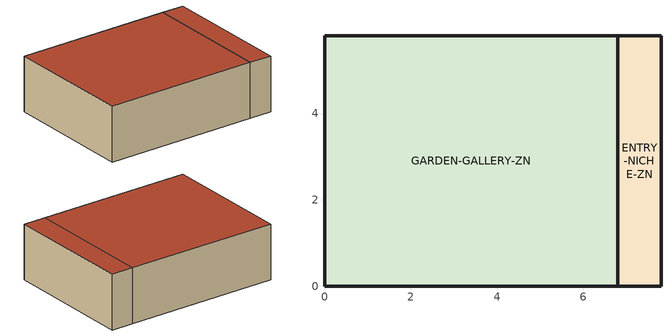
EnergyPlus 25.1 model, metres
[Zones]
ENTRY-NICHE-ZN
 floor ground (EW3B04-ConstructionSet Floor): 6.8,0 6.8,5.8 7.8,5.8 7.8,0 z0
 wall outside (EW3B04-ConstructionSet Wall): 6.8,0 7.8,0 7.8,5.8 6.8,5.8 6.8,0 z0:2.44
 roof outside (PitchedRoofConstruction): 7.8,0 7.8,5.8 6.8,5.8 6.8,0 z2.44
GARDEN-GALLERY-ZN
 floor ground (EW3B04-ConstructionSet Floor): 0,0 0,5.8 6.8,5.8 6.8,0 z0
 wall outside (EW3B04-ConstructionSet Wall): 0,5.8 0,0 6.8,0 6.8,5.8 0,5.8 z0:2.44
 roof outside (PitchedRoofConstruction): 6.8,0 6.8,5.8 0,5.8 0,0 z2.44
[Building]
multi-cli-3-revit-archicad-openstudio-task-04-windows
[Material] Thermal Absorptance=0.9; Solar Absorptance=0.7; Visible Absorptance=0.7
Name | Roughness | Thickness {m} | Conductivity {W/m-K} | Density {kg/m3} | Specific Heat {J/kg-K}
EW Floor Slab | MediumRough | 0.18 | 1.4 | 2200 | 900
EW Roof Insulation | MediumSmooth | 0.24 | 0.055 | 120 | 1000
EW Wall Insulation | MediumSmooth | 0.2 | 0.08 | 160 | 900
[Construction]
EW3B04-ConstructionSet Floor: EW Floor Slab
EW3B04-ConstructionSet Wall: EW Wall Insulation
PitchedRoofConstruction: EW Roof Insulation
[Zone] Multiplier=1; Part of Total Floor Area=Yes
ENTRY-NICHE-ZN; GARDEN-GALLERY-ZN
[Space]
Name | Zone
ENTRY-NICHE | ENTRY-NICHE-ZN
GARDEN-GALLERY | GARDEN-GALLERY-ZN
[Lights] Design Level Calculation Method=Watts/Area; Fraction Replaceable=1
Name | Zone or ZoneList or Space or SpaceList | Schedule | Watts per Floor Area {W/m2}
ENTRY-NICHE Lights | ENTRY-NICHE | ENTRY-TRANSIENT-SCHEDULE | 4
GARDEN-GALLERY Lights | GARDEN-GALLERY | GardenGallerySchedule | 6
[People] Number of People Calculation Method=People/Area; Fraction Radiant=0.3; Activity Level Schedule=Occupant Activity 120W
Name | Zone or ZoneList or Space or SpaceList | Number of People Schedule | People per Floor Area {person/m2}
ENTRY-NICHE People | ENTRY-NICHE | ENTRY-TRANSIENT-SCHEDULE | 0.02
GARDEN-GALLERY People | GARDEN-GALLERY | GardenGallerySchedule | 0.08
[ElectricEquipment] Design Level Calculation Method=Watts/Area
Name | Zone or ZoneList or Space or SpaceList | Schedule | Watts per Floor Area {W/m2}
ENTRY-NICHE Equipment | ENTRY-NICHE | ENTRY-TRANSIENT-SCHEDULE | 1
GARDEN-GALLERY Equipment | GARDEN-GALLERY | GardenGallerySchedule | 3
[ZoneControl:Thermostat] Temperature Difference Between Cutout And Setpoint {deltaC}=0
Name | Zone or ZoneList | Control Type Schedule | Control 1
ENTRY-NICHE-ZN Thermostat | ENTRY-NICHE-ZN | ENTRY-NICHE-ZN Thermostat Schedule | ENTRY-NICHE Thermostat
GARDEN-GALLERY-ZN Thermostat | GARDEN-GALLERY-ZN | GARDEN-GALLERY-ZN Thermostat Schedule | GARDEN-GALLERY Thermostat
[ThermostatSetpoint:DualSetpoint] Heating Setpoint Temperature Schedule=Heating Setpoint 20C; Cooling Setpoint Temperature Schedule=Cooling Setpoint 24C
ENTRY-NICHE Thermostat; GARDEN-GALLERY Thermostat
[ZoneVentilation:DesignFlowRate] Design Flow Rate Calculation Method=Flow/Person
Name | Zone or ZoneList or Space or SpaceList | Schedule | Flow Rate per Person {m3/s-person}
ENTRY-NICHE-ZN Ventilation per Person | ENTRY-NICHE-ZN | ENTRY-TRANSIENT-SCHEDULE | 0.005
GARDEN-GALLERY-ZN Ventilation per Person | GARDEN-GALLERY-ZN | GardenGallerySchedule | 0.008
[Schedule:Day:Interval]
Schedule Day 6: No, 06:00, 0.02, 08:00, 0.2, 18:00, 0.3, 22:00, 0.08, 24:00, 0.02
Schedule Day 3: No, 24:00, 120
Schedule Day 1: No, 24:00, 20
Schedule Day 2: No, 24:00, 24
Schedule Day 4: No, 06:00, 0.05, 08:00, 0.45, 18:00, 0.85, 22:00, 0.2, 24:00, 0.05
[Schedule:Week:Daily]
ENTRY-TRANSIENT-SCHEDULE Week Rule - Jan1-Dec31: Schedule Day 6, Schedule Day 6, Schedule Day 6, Schedule Day 6, Schedule Day 6, Schedule Day 6, Schedule Day 6, Schedule Day 6, Schedule Day 6, Schedule Day 6, Schedule Day 6, Schedule Day 6
Occupant Activity 120W Week Rule - Jan1-Dec31: Schedule Day 3, Schedule Day 3, Schedule Day 3, Schedule Day 3, Schedule Day 3, Schedule Day 3, Schedule Day 3, Schedule Day 3, Schedule Day 3, Schedule Day 3, Schedule Day 3, Schedule Day 3
Heating Setpoint 20C Week Rule - Jan1-Dec31: Schedule Day 1, Schedule Day 1, Schedule Day 1, Schedule Day 1, Schedule Day 1, Schedule Day 1, Schedule Day 1, Schedule Day 1, Schedule Day 1, Schedule Day 1, Schedule Day 1, Schedule Day 1
Cooling Setpoint 24C Week Rule - Jan1-Dec31: Schedule Day 2, Schedule Day 2, Schedule Day 2, Schedule Day 2, Schedule Day 2, Schedule Day 2, Schedule Day 2, Schedule Day 2, Schedule Day 2, Schedule Day 2, Schedule Day 2, Schedule Day 2
GardenGallerySchedule Week Rule - Jan1-Dec31: Schedule Day 4, Schedule Day 4, Schedule Day 4, Schedule Day 4, Schedule Day 4, Schedule Day 4, Schedule Day 4, Schedule Day 4, Schedule Day 4, Schedule Day 4, Schedule Day 4, Schedule Day 4
[Schedule:Year]
ENTRY-TRANSIENT-SCHEDULE: ENTRY-TRANSIENT-SCHEDULE Week Rule - Jan1-Dec31, 1, 1, 12, 31
Occupant Activity 120W: Occupant Activity 120W Week Rule - Jan1-Dec31, 1, 1, 12, 31
Heating Setpoint 20C: Heating Setpoint 20C Week Rule - Jan1-Dec31, 1, 1, 12, 31
Cooling Setpoint 24C: Cooling Setpoint 24C Week Rule - Jan1-Dec31, 1, 1, 12, 31
GardenGallerySchedule: GardenGallerySchedule Week Rule - Jan1-Dec31, 1, 1, 12, 31
[Schedule:Compact]
ENTRY-NICHE-ZN Thermostat Schedule; GARDEN-GALLERY-ZN Thermostat Schedule: Through: 12/31, For: AllDays, Until: 24:00, 4
